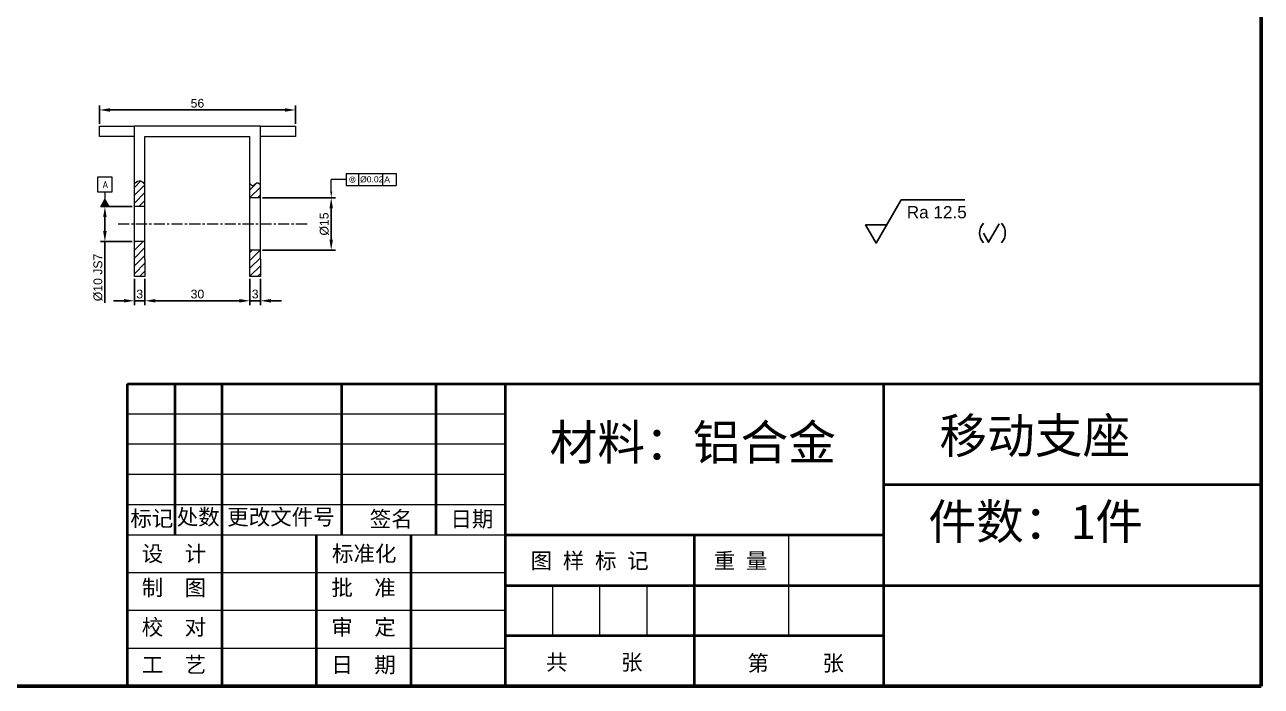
# Model space of a CAD drawing. Header units: millimetres. Extents: x 8228 to 14419, y 2533 to 3289.
# Drawn here: x 10248.3 to 10601.7, y 2700.9 to 2889.9 of the extents above; entities that cross this region are included whole.
import ezdxf

# ---------------------------------------------------------------- set-up
doc = ezdxf.new("R2010")
doc.units = ezdxf.units.MM
doc.linetypes.add('CENTER', pattern=[50.8, 31.75, -6.35, 6.35, -6.35])
for name, color, linetype, lineweight in [('AM_5', 3, 'Continuous', 25), ('AM_8', 1, 'Continuous', 25), ('中心线', 1, 'CENTER', 5), ('尺寸', 3, 'Continuous', 15), ('标注', 3, 'Continuous', 5), ('粗实线', 7, 'Continuous', 40), ('线框', 7, 'Continuous', 60), ('细实线', 5, 'Continuous', 5)]:
    doc.layers.add(name, color=color, linetype=linetype, lineweight=lineweight)
doc.styles.add('ACISOGDT', font='amgdt.shx')
doc.styles.get("Standard").update_dxf_attribs({"font": 'arial.ttf'})
doc.styles.add('USER2', font='SIMPLEX.SHX')
doc.styles.add('样式 2', font='arial.ttf', dxfattribs={"height": 2})
doc.dimstyles.new('样式0-2$0', dxfattribs={"dimtxt": 2.5, "dimasz": 3, "dimexe": 1.25, "dimexo": 0.625, "dimtad": 1, "dimdsep": 46, "dimtxsty": 'Standard', "dimcen": 2.5, "dimazin": 0, "dimtfac": 1, "dimtmove": 0, "dimatfit": 3, "dimfxl": 1, "dimarcsym": 0})

# ---------------------------------------------------------------- blocks, each defined once
blk = doc.blocks.new('*D69')
at = {"layer": 'Defpoints', "color": 0, "ltscale": 0.1, "transparency": 16777216}
for p in [(10325.66, 2865.53), (10269.66, 2860.95), (10325.66, 2860.95)]:
    blk.add_point(p, dxfattribs=at)
at = {"layer": '标注', "color": 0, "lineweight": -2, "ltscale": 0.1, "transparency": 16777216}
for p, q in [((10269.66, 2861.57), (10269.66, 2866.78)), ((10325.66, 2861.57), (10325.66, 2866.78)), ((10272.66, 2865.53), (10322.66, 2865.53))]:
    blk.add_line(p, q, dxfattribs=at)
at = {"layer": '标注', "color": 0, "ltscale": 0.1, "transparency": 16777216}
for points in [[(10272.66, 2866.03), (10272.66, 2865.03), (10269.66, 2865.53)], [(10322.66, 2866.03), (10322.66, 2865.03), (10325.66, 2865.53)]]:
    blk.add_solid(points, dxfattribs=at)
at = {"layer": '标注', "color": 0, "ltscale": 0.1, "transparency": 16777216, "insert": (10297.66, 2867.43), "char_height": 2.5, "attachment_point": 5}
blk.add_mtext('56', dxfattribs=at)
blk = doc.blocks.new('*D70')
at = {"layer": 'Defpoints', "color": 0, "ltscale": 0.1, "transparency": 16777216}
for p in [(10282.66, 2817.95), (10312.66, 2817.95), (10312.66, 2811.02)]:
    blk.add_point(p, dxfattribs=at)
at = {"layer": '标注', "color": 0, "lineweight": -2, "ltscale": 0.1, "transparency": 16777216}
for p, q in [((10282.66, 2817.32), (10282.66, 2809.77)), ((10312.66, 2817.32), (10312.66, 2809.77)), ((10285.66, 2811.02), (10309.66, 2811.02))]:
    blk.add_line(p, q, dxfattribs=at)
at = {"layer": '标注', "color": 0, "ltscale": 0.1, "transparency": 16777216}
for points in [[(10285.66, 2811.52), (10285.66, 2810.52), (10282.66, 2811.02)], [(10309.66, 2811.52), (10309.66, 2810.52), (10312.66, 2811.02)]]:
    blk.add_solid(points, dxfattribs=at)
at = {"layer": '标注', "color": 0, "ltscale": 0.1, "transparency": 16777216, "insert": (10297.66, 2812.93), "char_height": 2.5, "attachment_point": 5}
blk.add_mtext('30', dxfattribs=at)
blk = doc.blocks.new('*D71')
at = {"layer": 'Defpoints', "color": 0, "ltscale": 0.1, "transparency": 16777216}
for p in [(10312.66, 2817.95), (10315.66, 2817.95), (10315.66, 2811.02)]:
    blk.add_point(p, dxfattribs=at)
at = {"layer": '标注', "color": 0, "lineweight": -2, "ltscale": 0.1, "transparency": 16777216}
for p, q in [((10312.66, 2817.32), (10312.66, 2809.77)), ((10315.66, 2817.32), (10315.66, 2809.77)), ((10309.66, 2811.02), (10306.66, 2811.02)), ((10312.66, 2811.02), (10315.66, 2811.02)), ((10318.66, 2811.02), (10321.66, 2811.02))]:
    blk.add_line(p, q, dxfattribs=at)
at = {"layer": '标注', "color": 0, "ltscale": 0.1, "transparency": 16777216}
for points in [[(10309.66, 2811.52), (10309.66, 2810.52), (10312.66, 2811.02)], [(10318.66, 2811.52), (10318.66, 2810.52), (10315.66, 2811.02)]]:
    blk.add_solid(points, dxfattribs=at)
at = {"layer": '标注', "color": 0, "ltscale": 0.1, "transparency": 16777216, "insert": (10314.16, 2812.93), "char_height": 2.5, "attachment_point": 5}
blk.add_mtext('3', dxfattribs=at)
blk = doc.blocks.new('*D124')
at = {"layer": 'Defpoints', "color": 0, "transparency": 16777216}
for p in [(10279.66, 2837.95), (10271.21, 2827.95), (10279.66, 2827.95)]:
    blk.add_point(p, dxfattribs=at)
at = {"layer": '标注', "color": 0, "lineweight": -2, "transparency": 16777216}
for p, q in [((10279.04, 2837.95), (10269.96, 2837.95)), ((10271.21, 2834.95), (10271.21, 2830.95)), ((10279.04, 2827.95), (10269.96, 2827.95)), ((10271.21, 2827.95), (10271.21, 2810.41))]:
    blk.add_line(p, q, dxfattribs=at)
at = {"layer": '标注', "color": 0, "transparency": 16777216}
for points in [[(10270.71, 2834.95), (10271.71, 2834.95), (10271.21, 2837.95)], [(10270.71, 2830.95), (10271.71, 2830.95), (10271.21, 2827.95)]]:
    blk.add_solid(points, dxfattribs=at)
at = {"layer": '标注', "color": 0, "transparency": 16777216, "insert": (10269.24, 2817.68), "char_height": 2.5, "attachment_point": 5, "rotation": 90}
blk.add_mtext('%%C10{}{\\C2; JS7}', dxfattribs=at)
blk = doc.blocks.new('*D125')
at = {"layer": 'Defpoints', "color": 0, "transparency": 16777216}
for p in [(10315.66, 2840.45), (10315.66, 2825.45), (10335.89, 2825.45)]:
    blk.add_point(p, dxfattribs=at)
at = {"layer": '标注', "color": 0, "lineweight": -2, "transparency": 16777216}
for p, q in [((10316.29, 2840.45), (10337.14, 2840.45)), ((10335.89, 2837.45), (10335.89, 2828.45)), ((10316.29, 2825.45), (10337.14, 2825.45))]:
    blk.add_line(p, q, dxfattribs=at)
at = {"layer": '标注', "color": 0, "transparency": 16777216}
for points in [[(10335.39, 2837.45), (10336.39, 2837.45), (10335.89, 2840.45)], [(10335.39, 2828.45), (10336.39, 2828.45), (10335.89, 2825.45)]]:
    blk.add_solid(points, dxfattribs=at)
at = {"layer": '标注', "color": 0, "transparency": 16777216, "insert": (10333.92, 2832.95), "char_height": 2.5, "attachment_point": 5, "rotation": 90}
blk.add_mtext('%%C15', dxfattribs=at)
blk = doc.blocks.new('*D126')
at = {"layer": 'Defpoints', "color": 0, "transparency": 16777216}
for p in [(10279.66, 2817.95), (10282.66, 2817.95), (10282.66, 2811.02)]:
    blk.add_point(p, dxfattribs=at)
at = {"layer": '标注', "color": 0, "lineweight": -2, "transparency": 16777216}
for p, q in [((10279.66, 2817.32), (10279.66, 2809.77)), ((10282.66, 2817.32), (10282.66, 2809.77)), ((10276.66, 2811.02), (10273.66, 2811.02)), ((10279.66, 2811.02), (10282.66, 2811.02)), ((10285.66, 2811.02), (10288.66, 2811.02))]:
    blk.add_line(p, q, dxfattribs=at)
at = {"layer": '标注', "color": 0, "transparency": 16777216}
for points in [[(10276.66, 2811.52), (10276.66, 2810.52), (10279.66, 2811.02)], [(10285.66, 2811.52), (10285.66, 2810.52), (10282.66, 2811.02)]]:
    blk.add_solid(points, dxfattribs=at)
at = {"layer": '标注', "color": 0, "transparency": 16777216, "insert": (10281.16, 2812.93), "char_height": 2.5, "attachment_point": 5}
blk.add_mtext('3', dxfattribs=at)

msp = doc.modelspace()

# ---------------------------------------------------------------- hatches: boundary and pattern name
at = {"layer": 'AM_8', "ltscale": 0.001}
msp.add_hatch(color=3, dxfattribs=at).paths.add_polyline_path([(10271.21854791, 2840.05590274), (10270.00611228, 2837.95590274), (10272.43098354, 2837.95590274)])
at = {"layer": '细实线'}
h = msp.add_hatch(dxfattribs=at)
h.set_pattern_fill('ANSI31', color=256, scale=0.5)
h.set_pattern_definition([(45, (-536.9418, -48.1087), (-1.12253202, 1.12253202), [])])
edge = h.paths.add_edge_path()
edge.add_line((10279.66362221, 2837.94710233), (10282.66362221, 2837.94710233))
edge.add_line((10282.66362221, 2837.94710233), (10282.66362221, 2844.16287393))
edge.add_spline(control_points=[(10282.66362221, 2844.16287393), (10282.26218316, 2844.67148613), (10281.42909823, 2845.72698172), (10280.26616976, 2845.02385017), (10279.66362221, 2844.65953697)], knot_values=[0, 0, 0, 0, 1.6998511387, 3.5276098477, 3.5276098477, 3.5276098477, 3.5276098477], degree=3, periodic=0)
edge.add_line((10279.66362221, 2844.65953697), (10279.66362221, 2837.94710233))
edge = h.paths.add_edge_path()
edge.add_line((10315.66362221, 2840.44710233), (10315.66362221, 2844.15586329))
edge.add_spline(control_points=[(10315.66362221, 2844.15586329), (10315.31839856, 2844.48130979), (10314.5598025, 2845.19644745), (10313.60175503, 2843.46640121), (10312.9424447, 2844.20684791), (10312.66362221, 2844.519983)], knot_values=[0, 0, 0, 0, 1.1698404754, 2.5706129458, 3.5971026946, 3.5971026946, 3.5971026946, 3.5971026946], degree=3, periodic=0)
edge.add_line((10312.66362221, 2844.519983), (10312.66362221, 2840.44710233))
edge.add_line((10312.66362221, 2840.44710233), (10315.66362221, 2840.44710233))
h.paths.add_polyline_path([(10312.66362221, 2817.94710233), (10315.66362221, 2817.94710233), (10315.66362221, 2822.94710233), (10315.66362221, 2825.44710233), (10312.66362221, 2825.44710233), (10312.66362221, 2822.94710233)])
h.paths.add_polyline_path([(10282.66362221, 2827.94710233), (10279.66362221, 2827.94710233), (10279.66362221, 2822.94710233), (10279.66362221, 2817.94710233), (10282.66362221, 2817.94710233), (10282.66362221, 2822.94710233)])

# ---------------------------------------------------------------- linework, layer by layer
at = {"linetype": 'Continuous', "lineweight": 15, "ltscale": 0.1}
for p, q in [((10269.66362221, 2857.94710233), (10269.66362221, 2860.94710233)), ((10269.66362221, 2860.94710233), (10276.73469002, 2860.94710233)), ((10276.73469002, 2860.94710233), (10279.66362221, 2860.94710233)), ((10279.66362221, 2822.94710233), (10279.66362221, 2860.94710233)), ((10315.66362221, 2860.94710233), (10279.66362221, 2860.94710233)), ((10315.66362221, 2822.94710233), (10315.66362221, 2860.94710233)), ((10315.66362221, 2860.94710233), (10325.66362221, 2860.94710233)), ((10325.66362221, 2860.94710233), (10325.66362221, 2857.94710233)), ((10276.73469002, 2857.94710233), (10269.66362221, 2857.94710233)), ((10279.66362221, 2857.94710233), (10276.73469002, 2857.94710233)), ((10282.66362221, 2822.94710233), (10282.66362221, 2857.94710233)), ((10282.66362221, 2857.94710233), (10312.66362221, 2857.94710233)), ((10312.66362221, 2822.94710233), (10312.66362221, 2857.94710233)), ((10325.66362221, 2857.94710233), (10315.66362221, 2857.94710233)), ((10282.66362221, 2837.94710233), (10279.66362221, 2837.94710233)), ((10315.66362221, 2840.44710233), (10312.66362221, 2840.44710233)), ((10282.66362221, 2827.94710233), (10279.66362221, 2827.94710233)), ((10315.66362221, 2825.44710233), (10312.66362221, 2825.44710233)), ((10279.66362221, 2817.94710233), (10279.66362221, 2822.94710233)), ((10282.66362221, 2822.94710233), (10282.66362221, 2817.94710233)), ((10312.66362221, 2817.94710233), (10312.66362221, 2822.94710233)), ((10315.66362221, 2822.94710233), (10315.66362221, 2817.94710233)), ((10282.66362221, 2817.94710233), (10279.66362221, 2817.94710233)), ((10315.66362221, 2817.94710233), (10312.66362221, 2817.94710233))]:
    msp.add_line(p, q, dxfattribs=at)
at = {"layer": 'AM_5'}
for points in [[(10488.61635009, 2832.75798469), (10491.647439, 2827.50798469), (10498.76271002, 2839.8319956)], [(10498.76271002, 2839.8319956), (10516.94245947, 2839.8319956)], [(10488.61635009, 2832.75798469), (10494.67852791, 2832.75798469)], [(10522.27052084, 2830.38223132), (10523.7860653, 2827.75723132), (10526.81715421, 2833.00723132)]]:
    msp.add_lwpolyline(points, dxfattribs=at)
for centre, start, end in [((10525.47885417, 2830.38223132), 138.8879095608, 221.1120904392), ((10524.27798152, 2830.38223132), 318.8879095608, 41.1120904392)]:
    msp.add_arc(centre, 4.25833333, start, end, dxfattribs=at)
at = {"layer": '中心线', "ltscale": 0.1}
msp.add_line((10328.98196551, 2832.94710233), (10274.5409525, 2832.94710233), dxfattribs=at)
at = {"layer": '尺寸'}
for p, q in [((10338.46011983, 2845.67643358), (10335.91117372, 2845.67643358)), ((10340.21011983, 2845.67643358), (10338.46011983, 2845.67643358))]:
    msp.add_line(p, q, dxfattribs=at)
at = {"layer": '尺寸', "color": 2}
for p, q in [((10340.21011983, 2847.42643358), (10354.49022318, 2847.42643358)), ((10340.21011983, 2847.42643358), (10340.21011983, 2843.92643358)), ((10343.71011983, 2847.42643358), (10343.71011983, 2843.92643358)), ((10350.57940701, 2847.42643358), (10350.57940701, 2843.92643358)), ((10354.49022318, 2847.42643358), (10354.49022318, 2843.92643358)), ((10340.21011983, 2843.92643358), (10354.49022318, 2843.92643358))]:
    msp.add_line(p, q, dxfattribs=at)
msp.add_lwpolyline([(10273.31854791, 2842.12049824), (10273.31854791, 2846.32049824), (10269.11854791, 2846.32049824), (10269.11854791, 2842.12049824), (10273.31854791, 2842.12049824)], dxfattribs=at)
at = {"layer": '尺寸'}
for points in [[(10271.21854791, 2842.12049824), (10271.21854791, 2840.153253)], [(10271.21854791, 2840.153253), (10271.21854791, 2840.05590274)]]:
    msp.add_lwpolyline(points, dxfattribs=at)
msp.add_lwpolyline([(10271.21854791, 2840.05590274), (10270.00611228, 2837.95590274), (10272.43098354, 2837.95590274)], close=True, dxfattribs=at)
msp.add_trace([(10335.61950706, 2842.20866296), (10336.20284039, 2842.20866296), (10335.91117372, 2840.45866296)], dxfattribs=at)
at = {"layer": '标注'}
msp.add_line((10335.91117372, 2842.20866296), (10335.91117372, 2845.67643358), dxfattribs=at)
at = {"layer": '粗实线', "ltscale": 0.1}
for p, q in [((10277.70397235, 2787.28443578), (10601.70397235, 2787.28443578)), ((10277.70397235, 2700.88443578), (10277.70397235, 2787.28443578)), ((10291.32845702, 2744.08443578), (10291.32845702, 2787.28443578)), ((10304.70397235, 2700.88443578), (10304.70397235, 2787.28443578)), ((10338.90397235, 2744.08443578), (10338.90397235, 2787.28443578)), ((10365.90397235, 2744.08443578), (10365.90397235, 2787.28443578)), ((10385.70397235, 2700.88443578), (10385.70397235, 2787.28443578)), ((10493.70397235, 2787.28443578), (10493.70397235, 2700.88443578)), ((10493.70397235, 2758.48443578), (10601.70397235, 2758.48443578)), ((10331.70397235, 2700.88443578), (10331.70397235, 2744.08443578)), ((10358.70397235, 2700.88443578), (10358.70397235, 2744.08443578)), ((10493.70397235, 2744.08443578), (10385.70397235, 2744.08443578)), ((10439.70397235, 2700.88443578), (10439.70397235, 2744.08443578)), ((10385.70397235, 2729.68443578), (10601.70397235, 2729.68443578)), ((10493.70397235, 2715.28443578), (10385.70397235, 2715.28443578))]:
    msp.add_line(p, q, dxfattribs=at)
at = {"layer": '线框', "ltscale": 0.1}
for p, q in [((10601.70397235, 3078.88443578), (10601.70397235, 2700.88443578)), ((10601.70397235, 2700.88443578), (10067.10397235, 2700.88443578))]:
    msp.add_line(p, q, dxfattribs=at)
at = {"layer": '细实线'}
for p, q in [((10385.70397235, 2778.64443578), (10277.70397235, 2778.64443578)), ((10385.70397235, 2770.00443578), (10277.70397235, 2770.00443578)), ((10385.70397235, 2761.36443578), (10277.70397235, 2761.36443578)), ((10385.70397235, 2752.72443578), (10277.70397235, 2752.72443578)), ((10385.70397235, 2744.08443578), (10277.70397235, 2744.08443578)), ((10466.70397235, 2715.28443578), (10466.70397235, 2744.08443578)), ((10385.70397235, 2733.28443578), (10277.70397235, 2733.28443578)), ((10399.20397235, 2715.28443578), (10399.20397235, 2729.68443578)), ((10412.70397235, 2715.28443578), (10412.70397235, 2729.68443578)), ((10426.20397235, 2715.28443578), (10426.20397235, 2729.68443578)), ((10385.70397235, 2722.48443578), (10277.70397235, 2722.48443578)), ((10385.70397235, 2711.68443578), (10277.70397235, 2711.68443578))]:
    msp.add_line(p, q, dxfattribs=at)
for points in [[(10279.66362221, 2844.65953697), (10281.38271565, 2845.28035873), (10282.66362221, 2844.16287393)], [(10312.66362221, 2844.519983), (10313.49779392, 2843.92178674), (10314.64326475, 2844.72804979), (10315.66362221, 2844.15586329)]]:
    msp.add_spline(points, degree=3, dxfattribs=at)

# ---------------------------------------------------------------- texts
at = {"layer": 'AM_5', "insert": (10500.397439, 2838.0819956), "char_height": 3.5, "width": 18.0992496589, "attachment_point": 1}
msp.add_mtext('Ra 12.5', dxfattribs=at)
at = {"layer": '中心线', "char_height": 10, "attachment_point": 1, "style": '样式 2'}
for s, insert in [('{\\fSimSun|b0|i0|c134|p2;\\C2;移动支座}', (10509.69863128, 2777.45451965)), ('{\\fSimSun|b0|i0|c134|p2;\\C2;材料：铝合金}', (10398.30860627, 2775.55939901)), ('{\\fSimSun|b0|i0|c134|p2;\\C2;件数：1件}', (10506.55602843, 2752.91993874))]:
    msp.add_mtext_dynamic_manual_height_columns(s, width=150.0879237383, gutter_width=10, heights=[0], dxfattribs=dict(at, insert=insert))
at = {"layer": '尺寸', "color": 2}
for s, insert, char_height, attachment_point, style in [('\\Fisocp.shx,gbcbig.shx;\\W1.0000000000;\\T1.0000000000;\\o\\lA', (10270.48709068, 2845.28463022), 2.1, 1, 'USER2'), ('r', (10341.96011983, 2845.67643358), 1.75, 5, 'ACISOGDT')]:
    msp.add_mtext(s, dxfattribs=dict(at, insert=insert, char_height=char_height, attachment_point=attachment_point, style=style))
at = {"layer": '尺寸', "color": 2, "char_height": 1.75, "attachment_point": 4}
for s, insert in [('%%c0.02', (10344.14761983, 2845.67643358)), (' A', (10350.37772318, 2845.67643358))]:
    msp.add_mtext(s, dxfattribs=dict(at, insert=insert))
at = {"layer": '细实线', "char_height": 4.5, "attachment_point": 1}
for s, insert, width in [('{\\f宋体|b0|i0|c134|p2;标记}', (10278.48988764, 2751.07562403), 15.75), ('{\\f宋体|b0|i0|c134|p2;处数}', (10291.74866967, 2751.49316007), 15.75), ('{\\f宋体|b0|i0|c134|p2;更改文件号}', (10306.18173644, 2751.493159), 33.75), ('{\\f宋体|b0|i0|c134|p2;签名}', (10346.89888023, 2750.92451618), 15.75), ('{\\f宋体|b0|i0|c134|p2;日期}', (10369.95396766, 2750.92451618), 15.75), ('{\\f宋体|b0|i0|c134|p2;设  计}', (10281.74804557, 2741.02979553), 36), ('{\\f宋体|b0|i0|c134|p2;标准化}', (10336.11937868, 2741.02979553), 36), ('{\\f宋体|b0|i0|c134|p2;图 样 标 记}', (10392.88798941, 2739.00045684), 40.55418), ('\\f宋体|b0|i0|c134|p2;重 量', (10445.21603313, 2738.99551553), 22.5), ('{\\f宋体|b0|i0|c134|p2;制  图}', (10281.74804557, 2731.30818776), 36), ('{\\f宋体|b0|i0|c134|p2;批  准}', (10335.93926325, 2731.30818776), 36), ('{\\f宋体|b0|i0|c134|p2;校  对}', (10281.74804557, 2720.00894959), 36), ('{\\f宋体|b0|i0|c134|p2;审  定}', (10335.93926325, 2720.00894959), 36), ('{\\f宋体|b0|i0|c134|p2; 共     张}', (10394.22047547, 2710.01019351), 36.38916), ('{\\f宋体|b0|i0|c134|p2;工  艺}', (10281.74804557, 2709.27666784), 36), ('{\\f宋体|b0|i0|c134|p2;日  期}', (10335.93926325, 2709.27666784), 36), ('{\\f宋体|b0|i0|c134|p2; 第     张}', (10451.79452744, 2709.74281872), 45)]:
    msp.add_mtext(s, dxfattribs=dict(at, insert=insert, width=width))

# ---------------------------------------------------------------- dimensions: what is measured, and where the dimension line sits
at = {"layer": '标注', "ltscale": 0.1}
for base, p1, p2, picture, middle in [((10325.66362221, 2865.53320797), (10269.66362221, 2860.94710233), (10325.66362221, 2860.94710233), '*D69', (10297.66362221, 2867.43464044)), ((10312.66362221, 2811.02306976), (10282.66362221, 2817.94710233), (10312.66362221, 2817.94710233), '*D70', (10297.66362221, 2812.92535489)), ((10315.66362221, 2811.02306976), (10312.66362221, 2817.94710233), (10315.66362221, 2817.94710233), '*D71', (10314.16362221, 2812.92535489))]:
    dim = msp.add_linear_dim(base=base, p1=p1, p2=p2, dimstyle='样式0-2$0', dxfattribs=at)
    dim.commit()
    dim.dimension.update_dxf_attribs({"geometry": picture, "text_midpoint": middle})
at = {"layer": '标注'}
dim = msp.add_linear_dim(base=(10271.20963339, 2827.94710233), p1=(10279.66362221, 2837.94710233), p2=(10279.66362221, 2827.94710233), angle=90, text='%%C<>{}{\\C2; JS7}', dimstyle='样式0-2$0', override={"dimpost": '', "dimtp": 0.012, "dimtm": 0, "dimtdec": 3, "dimtzin": 8}, dxfattribs=at)
dim.commit()
dim.dimension.update_dxf_attribs({"geometry": '*D124', "text_midpoint": (10269.23828277, 2817.67732062)})
dim = msp.add_linear_dim(base=(10335.88863287, 2825.44710233), p1=(10315.66362221, 2840.44710233), p2=(10315.66362221, 2825.44710233), angle=90, text='%%C<>', dimstyle='样式0-2$0', dxfattribs=at)
dim.commit()
dim.dimension.update_dxf_attribs({"geometry": '*D125', "text_midpoint": (10333.91728225, 2832.94710233)})
dim = msp.add_linear_dim(base=(10282.66362221, 2811.02306976), p1=(10279.66362221, 2817.94710233), p2=(10282.66362221, 2817.94710233), dimstyle='样式0-2$0', dxfattribs=at)
dim.commit()
dim.dimension.update_dxf_attribs({"geometry": '*D126', "text_midpoint": (10281.16362221, 2812.92535489)})

doc.saveas('drawing.dxf')
